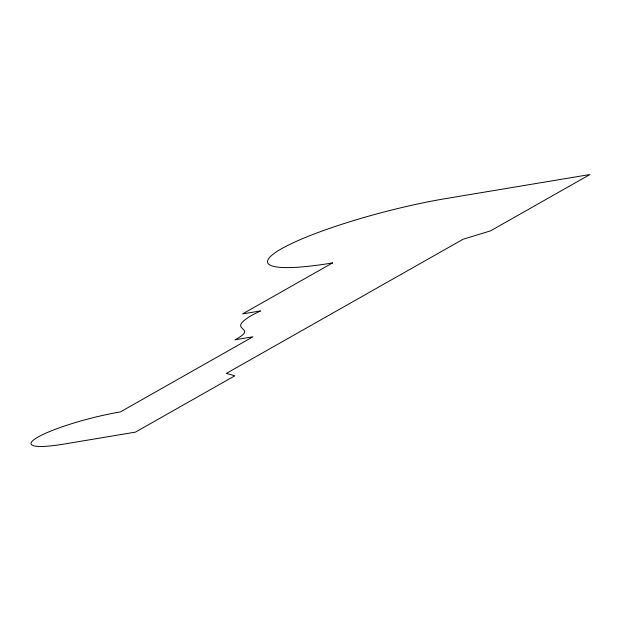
<?xml version="1.0" encoding="UTF-8"?>
<svg xmlns="http://www.w3.org/2000/svg" width="621" height="621" viewBox="0 0 621 621"><rect width="100%" height="100%" fill="white"/><g stroke="black" fill="none" stroke-linecap="round" stroke-linejoin="round"><path stroke-width="0.93" d="M332.577 262.916L242.609 313.9L260.579 310.904A98.289 15.207 -14.6 0 0 241.344 327.283L244.255 330.519A66.688 10.316 -14.6 0 1 234.955 339.796L252.926 336.799L120.342 411.94A62.915 9.734 -14.6 0 0 38.036 437.037A62.915 9.734 -14.6 0 0 63.528 444.139L135.394 432.146L234.831 375.79L226.331 373.423L463.08 239.24L490.512 230.872L589.95 174.517L446.212 198.51A125.822 19.468 -14.6 0 0 281.592 248.703A125.822 19.468 -14.6 0 0 332.577 262.916"/></g></svg>
